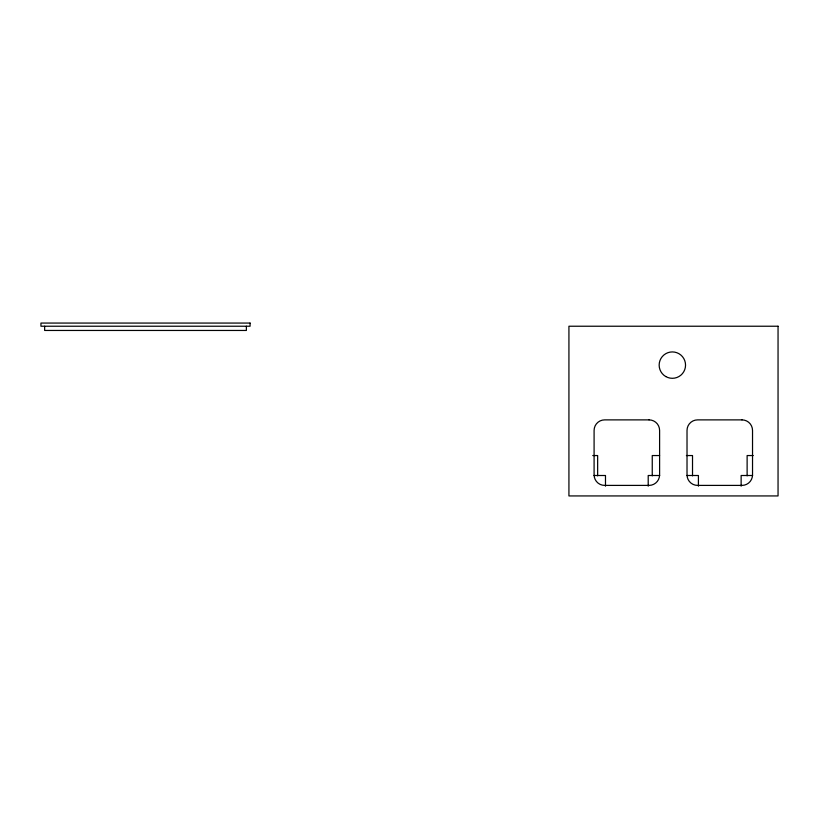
<?xml version="1.0" encoding="UTF-8"?>
<svg xmlns="http://www.w3.org/2000/svg" width="819" height="819" viewBox="0 0 819 819"><rect width="100%" height="100%" fill="white"/><g stroke="black" fill="none" stroke-linecap="round" stroke-linejoin="round"><path stroke-width="1.23" d="M592.751 455.548L597.645 455.548L597.645 475.859M659.592 455.548L652.252 455.548L652.252 475.859M686.394 455.548L692.516 455.548L692.516 475.859M753.234 455.548L747.123 455.548L747.123 475.859M593.98 475.501L605.487 475.501L605.487 486.169M659.715 475.501L648.208 475.501L648.208 486.169M686.906 475.501L698.412 475.501L698.412 486.169M752.641 475.501L741.134 475.501L741.134 486.169M246.376 326.228L246.376 330.456L44.646 330.456L44.646 326.228M250.071 323.065L40.95 323.065L40.95 326.228L250.071 326.228L250.071 323.065M778.05 326.228L568.929 326.228L568.929 495.935L778.05 495.935L778.05 326.228M649.047 419.881L604.647 419.881A10.555 10.555 0 0 0 594.092 430.446L594.092 474.836A10.555 10.555 0 0 0 604.647 485.401L649.047 485.401A10.555 10.555 0 0 0 659.602 474.836L659.602 430.446A10.555 10.555 0 0 0 649.047 419.881M741.973 419.881L697.573 419.881A10.555 10.555 0 0 0 687.018 430.446L687.018 474.836A10.555 10.555 0 0 0 697.573 485.401L741.973 485.401A10.555 10.555 0 0 0 752.528 474.836L752.528 430.446A10.555 10.555 0 0 0 741.973 419.881M665.755 376.545A13.196 13.196 0 0 0 685.544 365.12A13.196 13.196 0 0 0 665.755 353.685A13.196 13.196 0 0 0 665.755 376.545"/></g></svg>
